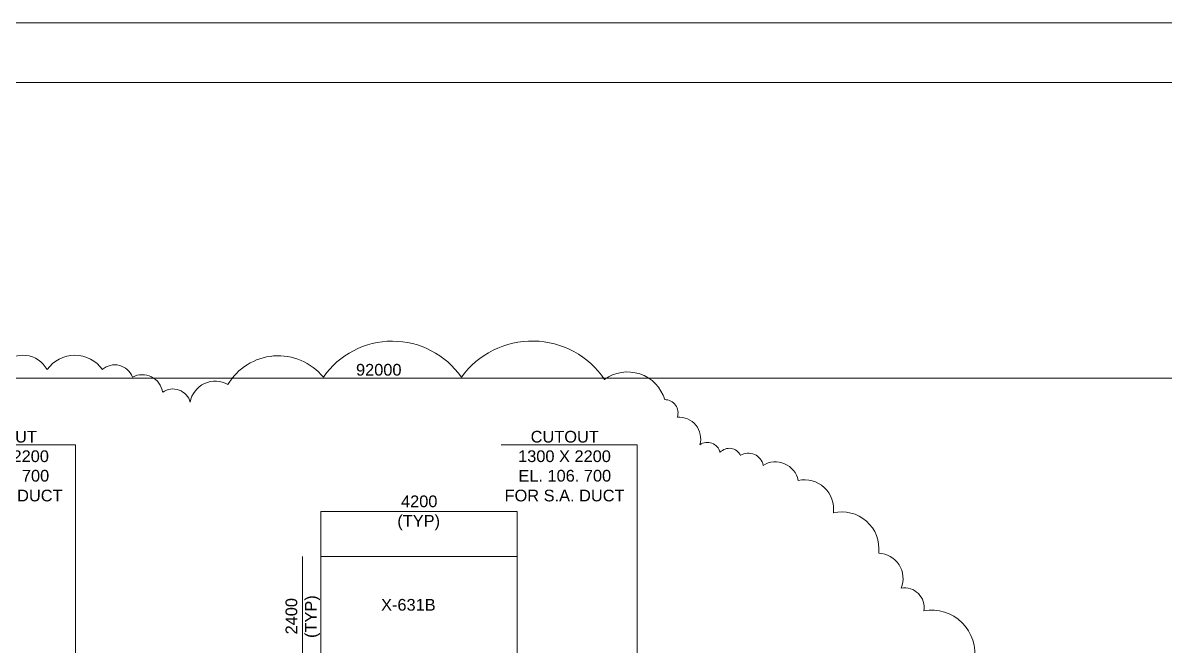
# Model space of a CAD drawing. Header units: inches. Extents: x 2602 to 127694, y 109 to 91908.
# Drawn here: x 49460 to 73851, y 78589 to 91908 of the extents above; entities that cross this region are included whole.
import ezdxf

# ---------------------------------------------------------------- set-up
doc = ezdxf.new("R2010")
doc.units = ezdxf.units.IN
doc.header["$MEASUREMENT"] = 0
doc.layers.add('PDF_Geometry', color=7, linetype='Continuous')
doc.layers.add('PDF_Text', color=230, linetype='Continuous', true_color=0xff007f)
doc.styles.add('PDF Arial', font='arial.ttf')

msp = doc.modelspace()

# ---------------------------------------------------------------- linework, layer by layer
at = {"layer": 'PDF_Geometry', "lineweight": 0}
msp.add_lwpolyline([(2602, 109), (89044, 109), (104569, 109), (127694, 109), (127694, 91908), (104569, 91908), (2602, 91908)], close=True, dxfattribs=at)
for points in [[(104569, 90632), (3878, 90632), (3878, 13355)], [(49978, 84498), (49978, 84498)], [(51158, 84498), (51158, 84498)], [(51801, 84337), (51801, 84337)], [(53838, 84176), (53838, 84176)], [(55875, 84337), (55875, 84337)], [(58824, 84337), (58824, 84337)], [(61878, 84281), (61878, 84281)], [(52444, 84016), (52444, 84016)], [(53035, 83803), (53035, 83803)], [(63164, 83855), (63164, 83855)], [(63433, 83481), (63433, 83481)], [(63915, 82891), (63915, 82891)], [(64345, 82730), (64345, 82730)], [(64784, 82664), (64784, 82664)], [(65266, 82451), (65266, 82451)], [(66014, 82130), (66014, 82130)], [(66765, 81434), (66765, 81434)], [(67730, 80575), (67730, 80575)], [(68212, 79827), (68212, 79827)], [(68697, 79345), (68697, 79345)]]:
    msp.add_lwpolyline(points, dxfattribs=at)
for points in [[(49977, 84498, 0.520547), (49014, 84606, 0.520571), (43974, 85409, 0.520573), (43438, 85677)], [(58823, 84338, 0.520542), (55876, 84339, 0.52057), (53837, 84178)], [(63433, 83481, 0.520558), (63165, 83857, 0.520572), (61878, 84286)], [(68214, 79830, 0.520546), (67734, 80578, 0.520574), (66766, 81436, 0.520568), (66017, 82131, 0.520563), (65267, 82452, 0.520564), (64783, 82667)], [(69772, 78274, 0.520569), (68698, 79347, 0.520568), (68217, 79827)]]:
    msp.add_lwpolyline(points, format="xyb", dxfattribs=at)
at = {"layer": 'PDF_Geometry', "color": 132, "lineweight": 0, "true_color": 0x00b8b8}
for points in [[(10809, 84318), (103310, 84318)], [(55820, 80503), (55820, 81464), (60018, 81464), (60018, 80503)], [(55308, 78102), (55308, 77665), (55820, 77665), (55820, 78102), (55432, 78102), (55432, 79125), (55432, 80503)]]:
    msp.add_lwpolyline(points, dxfattribs=at)
at = {"layer": 'PDF_Geometry', "color": 230, "lineweight": 0, "true_color": 0xff007f}
for points in [[(50581, 77429), (50581, 82891), (47672, 82891)], [(62580, 77429), (62580, 82891), (59674, 82891)]]:
    msp.add_lwpolyline(points, dxfattribs=at)
msp.add_lwpolyline([(55820, 80503), (60018, 80503), (60018, 78102), (55820, 78102)], close=True, dxfattribs=at)
at = {"layer": 'PDF_Geometry', "lineweight": 0}
for centre, radius, start, end in [((60335, 83243), 1865, 33.9975, 143.9977), ((50570, 84086), 720, 35.0032, 144.9968), ((51422, 84195), 405, 20.9776, 130.9783), ((52010, 83952), 438, 8.4595, 118.4594), ((53568, 83709), 543, 59.9966, 169.9968), ((52666, 83702), 382, 15.0345, 125.0343), ((63470, 83017), 464, 344.3178, 94.3182), ((64074, 82663), 280, 14.4642, 124.4653), ((64543, 82545), 271, 26.5435, 136.5423)]:
    msp.add_arc(centre, radius, start, end, dxfattribs=at)

# ---------------------------------------------------------------- texts
at = {"layer": 'PDF_Text', "color": 132, "true_color": 0x00b8b8, "char_height": 250, "attachment_point": 7, "style": 'PDF Arial'}
for s, insert in [('92000', (56574, 84366)), ('4200', (57535, 81555)), ('(TYP)', (57456, 81066))]:
    msp.add_mtext(s, dxfattribs=dict(at, insert=insert))
at = {"layer": 'PDF_Text', "color": 32, "true_color": 0xb85b00, "attachment_point": 7, "style": 'PDF Arial'}
for s, insert, char_height in [('CUTOUT', (48305, 82936), 250), ('CUTOUT', (60303, 82936), 250), ('1300 X 2200', (48036, 82519), 249.99), ('1300 X 2200', (60035, 82519), 249.99), ('EL. 106. 700', (48042, 82102), 249.99), ('EL. 106. 700', (60041, 82102), 249.99), ('FOR S.A. DUCT', (47747, 81679), 249.99), ('FOR S.A. DUCT', (59746, 81679), 249.99), ('X-631B', (57109, 79344), 250)]:
    msp.add_mtext(s, dxfattribs=dict(at, insert=insert, char_height=char_height))
at = {"layer": 'PDF_Text', "color": 132, "true_color": 0x00b8b8, "char_height": 250, "attachment_point": 7, "rotation": 90, "style": 'PDF Arial'}
for s, insert in [('2400', (55322, 78840)), ('(TYP)', (55808, 78764))]:
    msp.add_mtext(s, dxfattribs=dict(at, insert=insert))

doc.saveas('drawing.dxf')
